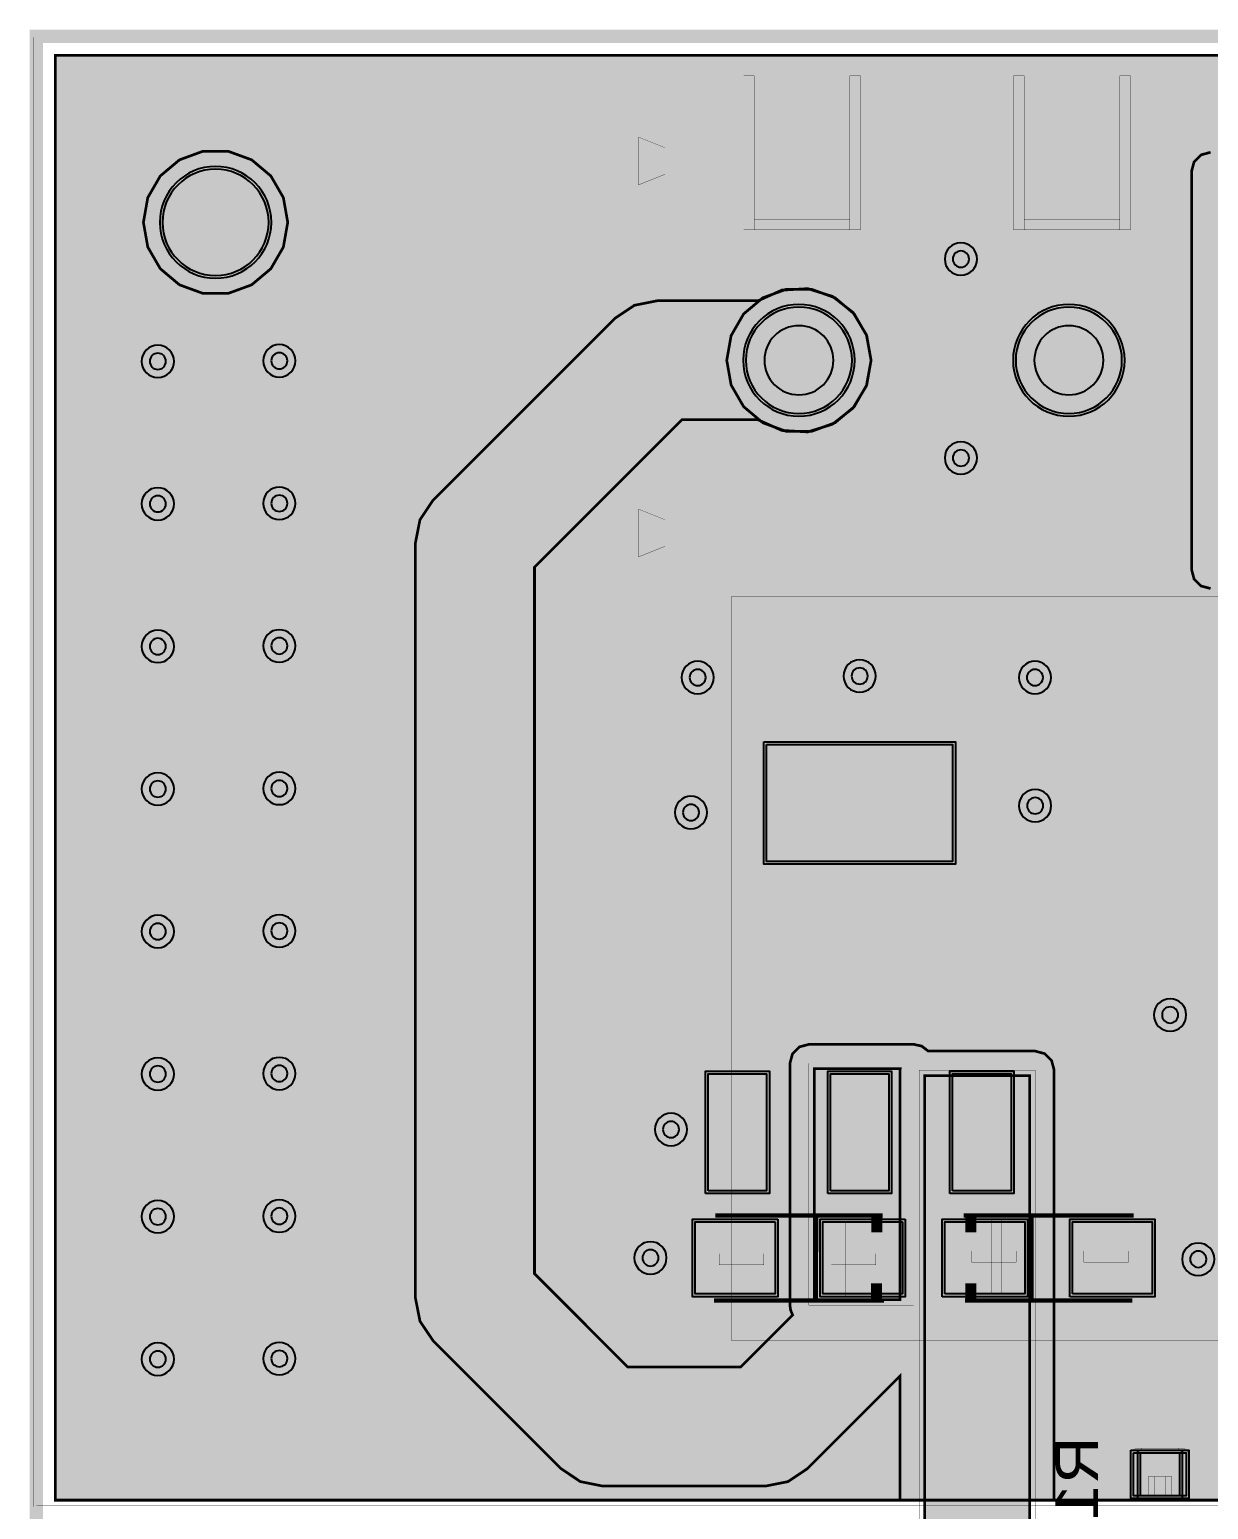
# Model space of a CAD drawing. Header units: millimetres. Extents: x 0 to 40.3, y -58.3 to 0.1.
# Drawn here: x 0 to 22.18, y -27.72 to 0.13 of the extents above; entities that cross this region are included whole.
import ezdxf
from ezdxf.enums import TextEntityAlignment as Align

# ---------------------------------------------------------------- set-up
doc = ezdxf.new("R2010")
doc.units = ezdxf.units.MM
doc.header["$MEASUREMENT"] = 0
for name, color, linetype, true_color in [('Board-Outline-Layer', 7, 'Continuous', 0xff00ff), ('Bottom-Layer', 7, 'Continuous', 0x0000ff), ('Bottom-Paste-Mask-Layer', 7, 'Continuous', 0x800000), ('Bottom-Silkscreen-Layer', 7, 'Continuous', 0x66cc33), ('Bottom-Solder-Mask-Layer', 7, 'Continuous', 0xaa00ff), ('Document-Layer', 7, 'Continuous', 0xffffff), ('Hole-Layer', 7, 'Continuous', 0x222222), ('Multi-Layer', 7, 'Continuous', 0xc0c0c0), ('Top-Layer', 7, 'Continuous', 0xff0000), ('Top-Paste-Mask-Layer', 7, 'Continuous', 0x808080), ('Top-Silkscreen-Layer', 7, 'Continuous', 0xffcc00), ('Top-Solder-Mask-Layer', 7, 'Continuous', 0x800080)]:
    doc.layers.add(name, color=color, linetype=linetype, true_color=true_color)
doc.styles.get("Standard").update_dxf_attribs({"font": 'arial.ttf'})

msp = doc.modelspace()

# ---------------------------------------------------------------- hatches: boundary and pattern name
at = {"layer": 'Bottom-Layer'}
for points in [[(39.769, -0.358), (39.769, -27.546), (0.485, -27.546), (0.485, -0.358)], [(2.142, -3.5), (2.224, -3.965), (2.46, -4.373), (2.821, -4.676), (3.264, -4.838), (3.736, -4.838), (4.179, -4.676), (4.54, -4.373), (4.776, -3.965), (4.858, -3.5), (4.776, -3.035), (4.54, -2.627), (4.179, -2.324), (3.736, -2.162), (3.264, -2.162), (2.821, -2.324), (2.46, -2.627), (2.224, -3.035)], [(2.5, -3.5, 1), (4.5, -3.5, 1)], [(13.12, -6.096), (13.202, -6.561), (13.438, -6.969), (13.799, -7.272), (14.242, -7.434), (14.714, -7.434), (15.157, -7.272), (15.518, -6.969), (15.754, -6.561), (15.836, -6.096), (15.754, -5.632), (15.518, -5.223), (15.157, -4.92), (14.714, -4.759), (14.242, -4.759), (13.799, -4.92), (13.438, -5.223), (13.202, -5.632)], [(13.478, -6.096, 1), (15.478, -6.096, 1)], [(18.558, -6.096, 1), (20.558, -6.096, 1)], [(20.777, -26.656), (21.641, -26.656), (21.641, -27.463), (20.777, -27.463)]]:
    msp.add_hatch(color=256, dxfattribs=at).paths.add_polyline_path(points)
at = {"layer": 'Bottom-Paste-Mask-Layer'}
for points in [[(2.5, -3.5, 1), (4.5, -3.5, 1)], [(13.478, -6.096, 1), (15.478, -6.096, 1)], [(18.558, -6.096, 1), (20.558, -6.096, 1)], [(21.659, -26.618), (21.659, -27.418), (21.609, -27.468), (21.381, -27.468), (21.381, -27.098), (21.051, -27.098), (21.051, -27.468), (20.809, -27.468), (20.759, -27.418), (20.759, -26.618), (20.809, -26.568), (21.609, -26.568)], [(21.659, -26.618), (21.659, -27.418), (21.609, -27.468), (21.381, -27.468), (21.381, -27.098), (21.051, -27.098), (21.051, -27.468), (20.809, -27.468), (20.759, -27.418), (20.759, -26.618), (20.809, -26.568), (21.609, -26.568)]]:
    msp.add_hatch(color=256, dxfattribs=at).paths.add_polyline_path(points)
at = {"layer": 'Bottom-Solder-Mask-Layer'}
for points in [[(2.449, -3.5, 1), (4.551, -3.5, 1)], [(13.427, -6.096, 1), (15.529, -6.096, 1)], [(18.507, -6.096, 1), (20.609, -6.096, 1)], [(13.208, -24.541), (13.208, -10.541), (27.208, -10.541), (27.208, -24.541)], [(20.726, -26.606), (21.692, -26.606), (21.692, -27.514), (20.726, -27.514)]]:
    msp.add_hatch(color=256, dxfattribs=at).paths.add_polyline_path(points)
at = {"layer": 'Document-Layer'}
for points in [[(13.438, -0.741), (13.438, -3.641), (13.638, -3.641), (13.638, -0.741)], [(13.438, -0.741), (13.438, -3.641), (13.638, -3.641), (13.638, -0.741)], [(15.638, -0.741), (15.638, -3.641), (15.438, -3.641), (15.438, -0.741)], [(15.638, -0.741), (15.638, -3.641), (15.438, -3.641), (15.438, -0.741)], [(18.518, -0.741), (18.518, -3.641), (18.718, -3.641), (18.718, -0.741)], [(18.518, -0.741), (18.518, -3.641), (18.718, -3.641), (18.718, -0.741)], [(20.718, -0.741), (20.718, -3.641), (20.518, -3.641), (20.518, -0.741)], [(20.718, -0.741), (20.718, -3.641), (20.518, -3.641), (20.518, -0.741)], [(11.958, -2.596), (11.458, -2.796), (11.458, -1.896), (11.958, -2.096)], [(11.958, -2.596), (11.458, -2.796), (11.458, -1.896), (11.958, -2.096)], [(13.638, -3.641), (15.438, -3.641), (15.438, -3.441), (13.638, -3.441)], [(13.638, -3.641), (15.438, -3.641), (15.438, -3.441), (13.638, -3.441)], [(18.718, -3.641), (20.518, -3.641), (20.518, -3.441), (18.718, -3.441)], [(18.718, -3.641), (20.518, -3.641), (20.518, -3.441), (18.718, -3.441)], [(11.958, -9.596), (11.458, -9.796), (11.458, -8.896), (11.958, -9.096)], [(11.958, -9.596), (11.458, -9.796), (11.458, -8.896), (11.958, -9.096)], [(15.841, -22.174), (16.045, -22.174), (16.045, -22.504), (15.841, -22.504)], [(15.841, -22.174), (16.045, -22.174), (16.045, -22.504), (15.841, -22.504)], [(17.614, -22.174), (17.817, -22.174), (17.817, -22.504), (17.614, -22.504)], [(17.614, -22.174), (17.817, -22.174), (17.817, -22.504), (17.614, -22.504)], [(18.096, -22.263), (18.299, -22.263), (18.299, -23.66), (18.096, -23.66)], [(18.096, -22.263), (18.299, -22.263), (18.299, -23.66), (18.096, -23.66)], [(15.559, -23.711), (15.356, -23.711), (15.356, -22.314), (15.559, -22.314)], [(15.559, -23.711), (15.356, -23.711), (15.356, -22.314), (15.559, -22.314)], [(12.977, -23.117), (12.977, -22.907), (13.817, -22.907), (13.817, -23.117)], [(12.977, -23.117), (12.977, -22.907), (13.817, -22.907), (13.817, -23.117)], [(15.088, -23.117), (15.088, -22.907), (15.928, -22.907), (15.928, -23.117)], [(15.088, -23.117), (15.088, -22.907), (15.928, -22.907), (15.928, -23.117)], [(18.567, -22.857), (18.567, -23.067), (17.727, -23.067), (17.727, -22.857)], [(18.567, -22.857), (18.567, -23.067), (17.727, -23.067), (17.727, -22.857)], [(20.678, -22.857), (20.678, -23.067), (19.838, -23.067), (19.838, -22.857)], [(20.678, -22.857), (20.678, -23.067), (19.838, -23.067), (19.838, -22.857)], [(16.041, -23.8), (15.838, -23.8), (15.838, -23.47), (16.041, -23.47)], [(16.041, -23.8), (15.838, -23.8), (15.838, -23.47), (16.041, -23.47)], [(17.814, -23.8), (17.61, -23.8), (17.61, -23.47), (17.814, -23.47)], [(17.814, -23.8), (17.61, -23.8), (17.61, -23.47), (17.814, -23.47)]]:
    msp.add_hatch(color=256, dxfattribs=at).paths.add_polyline_path(points)
at = {"layer": 'Hole-Layer'}
for points in [[(2.5, -3.5, 1), (4.5, -3.5, 1)], [(13.828, -6.096, 1), (15.128, -6.096, 1)], [(18.908, -6.096, 1), (20.208, -6.096, 1)]]:
    msp.add_hatch(color=256, dxfattribs=at).paths.add_polyline_path(points)
at = {"layer": 'Multi-Layer'}
for points in [[(2.5, -3.5, 1), (4.5, -3.5, 1)], [(2.5, -3.5, 1), (4.5, -3.5, 1)], [(2.5, -3.5, 1), (4.5, -3.5, 1)], [(13.478, -6.096, 1), (15.478, -6.096, 1)], [(13.478, -6.096, 1), (15.478, -6.096, 1)], [(13.478, -6.096, 1), (15.478, -6.096, 1)], [(18.558, -6.096, 1), (20.558, -6.096, 1)], [(18.558, -6.096, 1), (20.558, -6.096, 1)], [(18.558, -6.096, 1), (20.558, -6.096, 1)]]:
    msp.add_hatch(color=256, dxfattribs=at).paths.add_polyline_path(points)
at = {"layer": 'Top-Layer'}
for points in [[(25.423, -27.548), (19.281, -27.548), (19.281, -19.453), (19.233, -19.274), (19.102, -19.143), (18.923, -19.095), (16.911, -19.095), (16.788, -19.001), (16.637, -18.968), (14.667, -18.968), (14.488, -19.016), (14.357, -19.147), (14.309, -19.326), (14.309, -23.876), (14.322, -23.972), (14.36, -24.061), (13.379, -25.042), (11.259, -25.042), (9.502, -23.285), (9.502, -9.989), (12.275, -7.216), (13.71, -7.216), (14.156, -7.416), (14.645, -7.444), (15.111, -7.298), (15.496, -6.996), (15.748, -6.577), (15.836, -6.096), (15.748, -5.615), (15.496, -5.196), (15.111, -4.894), (14.645, -4.748), (14.156, -4.776), (13.71, -4.976), (11.811, -4.976), (11.382, -5.061), (11.019, -5.304), (7.59, -8.733), (7.347, -9.096), (7.262, -9.525), (7.262, -23.749), (7.347, -24.178), (7.59, -24.541), (10.003, -26.954), (10.366, -27.197), (10.795, -27.282), (13.843, -27.282), (14.272, -27.197), (14.635, -26.954), (16.383, -25.206), (16.383, -27.548), (0.485, -27.548), (0.485, -0.358), (39.769, -0.358), (39.769, -27.548), (36.534, -27.548), (36.548, -27.491), (36.553, -27.432), (36.553, -24.959), (36.685, -25.117), (36.883, -25.177), (38.015, -25.177), (38.194, -25.129), (38.326, -24.998), (38.373, -24.819), (38.373, -23.442), (38.284, -23.205), (38.061, -23.086), (38.061, -21.193), (38.015, -20.959), (37.882, -20.76), (36.614, -19.492), (36.415, -19.36), (36.181, -19.313), (34.267, -19.313), (34.267, -2.494), (34.219, -2.315), (34.088, -2.184), (33.909, -2.136), (29.845, -2.136), (29.754, -2.147), (29.669, -2.182), (22.225, -2.182), (22.046, -2.23), (21.915, -2.361), (21.867, -2.54), (21.867, -10.033), (21.915, -10.212), (22.046, -10.343), (22.225, -10.391), (23.264, -10.391), (23.264, -25.781), (23.312, -25.96), (23.443, -26.091), (23.622, -26.139), (25.423, -26.139)], [(2.142, -3.5), (2.224, -3.965), (2.46, -4.373), (2.821, -4.676), (3.264, -4.838), (3.736, -4.838), (4.179, -4.676), (4.54, -4.373), (4.776, -3.965), (4.858, -3.5), (4.776, -3.035), (4.54, -2.627), (4.179, -2.324), (3.736, -2.162), (3.264, -2.162), (2.821, -2.324), (2.46, -2.627), (2.224, -3.035)], [(2.5, -3.5, 1), (4.5, -3.5, 1)], [(13.478, -6.096, 1), (15.478, -6.096, 1)], [(18.558, -6.096, 1), (20.558, -6.096, 1)], [(13.871, -13.327), (17.371, -13.327), (17.371, -15.527), (13.871, -15.527)], [(14.769, -19.428), (16.384, -19.428), (16.383, -19.44), (16.383, -19.453), (16.383, -23.774), (14.769, -23.774)], [(12.771, -21.725), (12.771, -19.525), (13.871, -19.525), (13.871, -21.725)], [(15.071, -21.725), (15.071, -19.525), (16.171, -19.525), (16.171, -21.725)], [(16.842, -19.555), (18.821, -19.555), (18.821, -29.489), (16.842, -29.489)], [(17.371, -21.725), (17.371, -19.525), (18.471, -19.525), (18.471, -21.725)], [(14.028, -22.308), (14.028, -23.666), (12.528, -23.666), (12.528, -22.308)], [(16.428, -22.308), (16.428, -23.666), (14.928, -23.666), (14.928, -22.308)], [(17.227, -23.666), (17.227, -22.308), (18.727, -22.308), (18.727, -23.666)], [(19.627, -23.666), (19.627, -22.308), (21.127, -22.308), (21.127, -23.666)], [(20.904, -26.656), (21.768, -26.656), (21.768, -27.463), (20.904, -27.463)]]:
    msp.add_hatch(color=256, dxfattribs=at).paths.add_polyline_path(points)
at = {"layer": 'Top-Paste-Mask-Layer'}
for points in [[(2.5, -3.5, 1), (4.5, -3.5, 1)], [(13.478, -6.096, 1), (15.478, -6.096, 1)], [(18.558, -6.096, 1), (20.558, -6.096, 1)], [(13.871, -13.327), (17.371, -13.327), (17.371, -15.527), (13.871, -15.527)], [(12.771, -21.725), (12.771, -19.525), (13.871, -19.525), (13.871, -21.725)], [(15.071, -21.725), (15.071, -19.525), (16.171, -19.525), (16.171, -21.725)], [(17.371, -21.725), (17.371, -19.525), (18.471, -19.525), (18.471, -21.725)], [(14.028, -22.308), (14.028, -23.666), (12.528, -23.666), (12.528, -22.308)], [(16.428, -22.308), (16.428, -23.666), (14.928, -23.666), (14.928, -22.308)], [(17.227, -23.666), (17.227, -22.308), (18.727, -22.308), (18.727, -23.666)], [(19.627, -23.666), (19.627, -22.308), (21.127, -22.308), (21.127, -23.666)], [(20.886, -26.618), (20.886, -27.418), (20.936, -27.468), (21.164, -27.468), (21.164, -27.098), (21.494, -27.098), (21.494, -27.468), (21.736, -27.468), (21.786, -27.418), (21.786, -26.618), (21.736, -26.568), (20.936, -26.568)], [(20.886, -26.618), (20.886, -27.418), (20.936, -27.468), (21.164, -27.468), (21.164, -27.098), (21.494, -27.098), (21.494, -27.468), (21.736, -27.468), (21.786, -27.418), (21.786, -26.618), (21.736, -26.568), (20.936, -26.568)]]:
    msp.add_hatch(color=256, dxfattribs=at).paths.add_polyline_path(points)
at = {"layer": 'Top-Solder-Mask-Layer'}
for points in [[(2.449, -3.5, 1), (4.551, -3.5, 1)], [(13.427, -6.096, 1), (15.529, -6.096, 1)], [(18.507, -6.096, 1), (20.609, -6.096, 1)], [(13.82, -13.276), (17.422, -13.276), (17.422, -15.578), (13.82, -15.578)], [(12.72, -21.776), (12.72, -19.474), (13.922, -19.474), (13.922, -21.776)], [(15.02, -21.776), (15.02, -19.474), (16.222, -19.474), (16.222, -21.776)], [(17.32, -21.776), (17.32, -19.474), (18.522, -19.474), (18.522, -21.776)], [(14.079, -22.257), (14.079, -23.717), (12.477, -23.717), (12.477, -22.257)], [(16.479, -22.257), (16.479, -23.717), (14.877, -23.717), (14.877, -22.257)], [(17.176, -23.717), (17.176, -22.257), (18.778, -22.257), (18.778, -23.717)], [(19.576, -23.717), (19.576, -22.257), (21.178, -22.257), (21.178, -23.717)], [(20.853, -26.606), (21.819, -26.606), (21.819, -27.514), (20.853, -27.514)]]:
    msp.add_hatch(color=256, dxfattribs=at).paths.add_polyline_path(points)

# ---------------------------------------------------------------- linework, layer by layer
at = {"layer": 'Board-Outline-Layer', "const_width": 0.254}
msp.add_lwpolyline([(0.127, -50), (0.127, 0), (40.127, 0), (40.127, -50)], close=True, dxfattribs=at)
at = {"layer": 'Bottom-Layer'}
for points, const_width in [([(0.066, -27.668), (0.066, -0.018), (40.066, -0.018), (40.066, -27.668)], 0.00508), ([(39.769, -0.358), (39.769, -27.546), (0.485, -27.546), (0.485, -0.358)], 0.0508), ([(2.142, -3.5), (2.224, -3.965), (2.46, -4.373), (2.821, -4.676), (3.264, -4.838), (3.736, -4.838), (4.179, -4.676), (4.54, -4.373), (4.776, -3.965), (4.858, -3.5), (4.776, -3.035), (4.54, -2.627), (4.179, -2.324), (3.736, -2.162), (3.264, -2.162), (2.821, -2.324), (2.46, -2.627), (2.224, -3.035)], 0.0508), ([(13.12, -6.096), (13.202, -6.561), (13.438, -6.969), (13.799, -7.272), (14.242, -7.434), (14.714, -7.434), (15.157, -7.272), (15.518, -6.969), (15.754, -6.561), (15.836, -6.096), (15.754, -5.632), (15.518, -5.223), (15.157, -4.92), (14.714, -4.759), (14.242, -4.759), (13.799, -4.92), (13.438, -5.223), (13.202, -5.632)], 0.0508)]:
    msp.add_lwpolyline(points, close=True, dxfattribs=dict(at, const_width=const_width))
for points in [[(2.5, -3.5, 1), (4.5, -3.5), (4.5, -3.5, 1), (2.5, -3.5)], [(13.478, -6.096, 1), (15.478, -6.096), (15.478, -6.096, 1), (13.478, -6.096)], [(18.558, -6.096, 1), (20.558, -6.096), (20.558, -6.096, 1), (18.558, -6.096)]]:
    msp.add_lwpolyline(points, format="xyb", dxfattribs=at)
msp.add_lwpolyline([(20.777, -26.656), (21.641, -26.656), (21.641, -27.463), (20.777, -27.463)], close=True, dxfattribs=at)
at = {"layer": 'Bottom-Paste-Mask-Layer'}
for points in [[(2.5, -3.5, 1), (4.5, -3.5), (4.5, -3.5, 1), (2.5, -3.5)], [(13.478, -6.096, 1), (15.478, -6.096), (15.478, -6.096, 1), (13.478, -6.096)], [(18.558, -6.096, 1), (20.558, -6.096), (20.558, -6.096, 1), (18.558, -6.096)]]:
    msp.add_lwpolyline(points, format="xyb", dxfattribs=at)
at = {"layer": 'Bottom-Paste-Mask-Layer', "const_width": 0.00508}
msp.add_lwpolyline([(21.659, -26.618), (21.659, -27.418), (21.609, -27.468), (21.381, -27.468), (21.381, -27.098), (21.051, -27.098), (21.051, -27.468), (20.809, -27.468), (20.759, -27.418), (20.759, -26.618), (20.809, -26.568), (21.609, -26.568)], close=True, dxfattribs=at)
msp.add_lwpolyline([(21.659, -26.618), (21.659, -27.418), (21.609, -27.468), (21.381, -27.468), (21.381, -27.098), (21.051, -27.098), (21.051, -27.468), (20.809, -27.468), (20.759, -27.418), (20.759, -26.618), (20.809, -26.568), (21.609, -26.568)], close=True, dxfattribs=at)
at = {"layer": 'Bottom-Silkscreen-Layer', "const_width": 0.152}
for points in [[(21.87, -26.428), (20.548, -26.428)], [(20.548, -26.428), (20.548, -27.387)], [(21.87, -26.428), (20.548, -26.428)], [(20.548, -26.428), (20.548, -27.387)], [(21.87, -27.387), (21.87, -26.428)], [(21.87, -27.387), (21.87, -26.428)]]:
    msp.add_lwpolyline(points, dxfattribs=at)
at = {"layer": 'Bottom-Solder-Mask-Layer'}
for points in [[(2.449, -3.5, 1), (4.551, -3.5, 1)], [(13.427, -6.096, 1), (15.529, -6.096, 1)]]:
    msp.add_lwpolyline(points, format="xyb", close=True, dxfattribs=at)
msp.add_lwpolyline([(18.507, -6.096, 1), (20.609, -6.096), (20.609, -6.096, 1), (18.507, -6.096)], format="xyb", dxfattribs=at)
at = {"layer": 'Bottom-Solder-Mask-Layer', "const_width": 0.00508}
msp.add_lwpolyline([(13.208, -24.541), (13.208, -10.541), (27.208, -10.541), (27.208, -24.541)], close=True, dxfattribs=at)
at = {"layer": 'Bottom-Solder-Mask-Layer'}
msp.add_lwpolyline([(20.726, -26.606), (21.692, -26.606), (21.692, -27.514), (20.726, -27.514)], close=True, dxfattribs=at)
at = {"layer": 'Document-Layer', "const_width": 0.00508}
for points in [[(13.438, -0.741), (13.438, -3.641), (13.638, -3.641), (13.638, -0.741)], [(13.438, -0.741), (13.438, -3.641), (13.638, -3.641), (13.638, -0.741)], [(15.638, -0.741), (15.638, -3.641), (15.438, -3.641), (15.438, -0.741)], [(15.638, -0.741), (15.638, -3.641), (15.438, -3.641), (15.438, -0.741)], [(18.518, -0.741), (18.518, -3.641), (18.718, -3.641), (18.718, -0.741)], [(18.518, -0.741), (18.518, -3.641), (18.718, -3.641), (18.718, -0.741)], [(20.718, -0.741), (20.718, -3.641), (20.518, -3.641), (20.518, -0.741)], [(20.718, -0.741), (20.718, -3.641), (20.518, -3.641), (20.518, -0.741)], [(11.958, -2.596), (11.458, -2.796), (11.458, -1.896), (11.958, -2.096)], [(11.958, -2.596), (11.458, -2.796), (11.458, -1.896), (11.958, -2.096)], [(13.638, -3.641), (15.438, -3.641), (15.438, -3.441), (13.638, -3.441)], [(13.638, -3.641), (15.438, -3.641), (15.438, -3.441), (13.638, -3.441)], [(18.718, -3.641), (20.518, -3.641), (20.518, -3.441), (18.718, -3.441)], [(18.718, -3.641), (20.518, -3.641), (20.518, -3.441), (18.718, -3.441)], [(11.958, -9.596), (11.458, -9.796), (11.458, -8.896), (11.958, -9.096)], [(11.958, -9.596), (11.458, -9.796), (11.458, -8.896), (11.958, -9.096)], [(15.841, -22.174), (16.045, -22.174), (16.045, -22.504), (15.841, -22.504)], [(15.841, -22.174), (16.045, -22.174), (16.045, -22.504), (15.841, -22.504)], [(17.614, -22.174), (17.817, -22.174), (17.817, -22.504), (17.614, -22.504)], [(17.614, -22.174), (17.817, -22.174), (17.817, -22.504), (17.614, -22.504)], [(18.096, -22.263), (18.299, -22.263), (18.299, -23.66), (18.096, -23.66)], [(18.096, -22.263), (18.299, -22.263), (18.299, -23.66), (18.096, -23.66)], [(15.559, -23.711), (15.356, -23.711), (15.356, -22.314), (15.559, -22.314)], [(15.559, -23.711), (15.356, -23.711), (15.356, -22.314), (15.559, -22.314)], [(12.977, -23.117), (12.977, -22.907), (13.817, -22.907), (13.817, -23.117)], [(12.977, -23.117), (12.977, -22.907), (13.817, -22.907), (13.817, -23.117)], [(15.088, -23.117), (15.088, -22.907), (15.928, -22.907), (15.928, -23.117)], [(15.088, -23.117), (15.088, -22.907), (15.928, -22.907), (15.928, -23.117)], [(18.567, -22.857), (18.567, -23.067), (17.727, -23.067), (17.727, -22.857)], [(18.567, -22.857), (18.567, -23.067), (17.727, -23.067), (17.727, -22.857)], [(20.678, -22.857), (20.678, -23.067), (19.838, -23.067), (19.838, -22.857)], [(20.678, -22.857), (20.678, -23.067), (19.838, -23.067), (19.838, -22.857)], [(16.041, -23.8), (15.838, -23.8), (15.838, -23.47), (16.041, -23.47)], [(16.041, -23.8), (15.838, -23.8), (15.838, -23.47), (16.041, -23.47)], [(17.814, -23.8), (17.61, -23.8), (17.61, -23.47), (17.814, -23.47)], [(17.814, -23.8), (17.61, -23.8), (17.61, -23.47), (17.814, -23.47)]]:
    msp.add_lwpolyline(points, close=True, dxfattribs=at)
at = {"layer": 'Document-Layer', "const_width": 0.254}
msp.add_lwpolyline([(13.208, -21.209, 1), (13.462, -21.209, 1)], format="xyb", close=True, dxfattribs=at)
msp.add_lwpolyline([(13.208, -21.209, 1), (13.462, -21.209, 1)], format="xyb", close=True, dxfattribs=at)
at = {"layer": 'Hole-Layer'}
for points in [[(2.5, -3.5, 1), (4.5, -3.5), (4.5, -3.5, 1), (2.5, -3.5)], [(12.421, -12.065, 1), (12.726, -12.065), (12.726, -12.065, 1), (12.421, -12.065)], [(15.469, -12.037, 1), (15.774, -12.037), (15.774, -12.037, 1), (15.469, -12.037)], [(12.294, -14.605, 1), (12.599, -14.605), (12.599, -14.605, 1), (12.294, -14.605)], [(11.919, -20.57, 1), (12.224, -20.57), (12.224, -20.57, 1), (11.919, -20.57)], [(11.532, -22.987, 1), (11.837, -22.987), (11.837, -22.987, 1), (11.532, -22.987)]]:
    msp.add_lwpolyline(points, format="xyb", dxfattribs=at)
for points in [[(17.374, -4.191, 1), (17.679, -4.191, 1)], [(13.828, -6.096, 1), (15.128, -6.096, 1)], [(18.908, -6.096, 1), (20.208, -6.096, 1)], [(2.261, -6.116, 1), (2.566, -6.116, 1)], [(4.547, -6.106, 1), (4.852, -6.106, 1)], [(17.374, -7.934, 1), (17.679, -7.934, 1)], [(2.261, -8.798, 1), (2.566, -8.798, 1)], [(4.547, -8.788, 1), (4.852, -8.788, 1)], [(2.261, -11.48, 1), (2.566, -11.48, 1)], [(4.547, -11.471, 1), (4.852, -11.471, 1)], [(18.767, -12.065, 1), (19.072, -12.065, 1)], [(2.261, -14.163, 1), (2.566, -14.163, 1)], [(4.547, -14.153, 1), (4.852, -14.153, 1)], [(18.771, -14.478, 1), (19.076, -14.478, 1)], [(2.261, -16.845, 1), (2.566, -16.845, 1)], [(4.547, -16.835, 1), (4.852, -16.835, 1)], [(21.311, -18.415, 1), (21.616, -18.415, 1)], [(2.261, -19.527, 1), (2.566, -19.527, 1)], [(4.547, -19.518, 1), (4.852, -19.518, 1)], [(2.261, -22.21, 1), (2.566, -22.21, 1)], [(4.547, -22.2, 1), (4.852, -22.2, 1)], [(21.841, -23.012, 1), (22.146, -23.012, 1)], [(2.261, -24.892, 1), (2.566, -24.892, 1)], [(4.547, -24.882, 1), (4.852, -24.882, 1)]]:
    msp.add_lwpolyline(points, format="xyb", close=True, dxfattribs=at)
at = {"layer": 'Multi-Layer'}
for points in [[(2.5, -3.5, 1), (4.5, -3.5), (4.5, -3.5, 1), (2.5, -3.5)], [(2.5, -3.5, 1), (4.5, -3.5), (4.5, -3.5, 1), (2.5, -3.5)], [(2.5, -3.5, 1), (4.5, -3.5), (4.5, -3.5, 1), (2.5, -3.5)], [(17.221, -4.191, 1), (17.831, -4.191), (17.831, -4.191, 1), (17.221, -4.191)], [(13.478, -6.096, 1), (15.478, -6.096), (15.478, -6.096, 1), (13.478, -6.096)], [(13.478, -6.096, 1), (15.478, -6.096), (15.478, -6.096, 1), (13.478, -6.096)], [(13.478, -6.096, 1), (15.478, -6.096), (15.478, -6.096, 1), (13.478, -6.096)], [(18.558, -6.096, 1), (20.558, -6.096), (20.558, -6.096, 1), (18.558, -6.096)], [(18.558, -6.096, 1), (20.558, -6.096), (20.558, -6.096, 1), (18.558, -6.096)], [(18.558, -6.096, 1), (20.558, -6.096), (20.558, -6.096, 1), (18.558, -6.096)], [(2.108, -6.116, 1), (2.718, -6.116), (2.718, -6.116, 1), (2.108, -6.116)], [(17.221, -7.934, 1), (17.831, -7.934), (17.831, -7.934, 1), (17.221, -7.934)], [(2.108, -8.798, 1), (2.718, -8.798), (2.718, -8.798, 1), (2.108, -8.798)], [(2.108, -11.48, 1), (2.718, -11.48), (2.718, -11.48, 1), (2.108, -11.48)], [(12.268, -12.065, 1), (12.878, -12.065), (12.878, -12.065, 1), (12.268, -12.065)], [(15.316, -12.037, 1), (15.926, -12.037), (15.926, -12.037, 1), (15.316, -12.037)], [(18.615, -12.065, 1), (19.225, -12.065), (19.225, -12.065, 1), (18.615, -12.065)], [(2.108, -14.163, 1), (2.718, -14.163), (2.718, -14.163, 1), (2.108, -14.163)], [(18.618, -14.478, 1), (19.228, -14.478), (19.228, -14.478, 1), (18.618, -14.478)], [(12.141, -14.605, 1), (12.751, -14.605), (12.751, -14.605, 1), (12.141, -14.605)], [(2.108, -16.845, 1), (2.718, -16.845), (2.718, -16.845, 1), (2.108, -16.845)], [(21.158, -18.415, 1), (21.768, -18.415), (21.768, -18.415, 1), (21.158, -18.415)], [(2.108, -19.527, 1), (2.718, -19.527), (2.718, -19.527, 1), (2.108, -19.527)], [(11.766, -20.57, 1), (12.376, -20.57), (12.376, -20.57, 1), (11.766, -20.57)], [(2.108, -22.21, 1), (2.718, -22.21), (2.718, -22.21, 1), (2.108, -22.21)], [(11.379, -22.987, 1), (11.989, -22.987), (11.989, -22.987, 1), (11.379, -22.987)], [(21.688, -23.012, 1), (22.298, -23.012), (22.298, -23.012, 1), (21.688, -23.012)], [(2.108, -24.892, 1), (2.718, -24.892), (2.718, -24.892, 1), (2.108, -24.892)]]:
    msp.add_lwpolyline(points, format="xyb", dxfattribs=at)
for points in [[(4.394, -6.106, 1), (5.004, -6.106, 1)], [(4.394, -8.788, 1), (5.004, -8.788, 1)], [(4.394, -11.471, 1), (5.004, -11.471, 1)], [(4.394, -14.153, 1), (5.004, -14.153, 1)], [(4.394, -16.835, 1), (5.004, -16.835, 1)], [(4.394, -19.518, 1), (5.004, -19.518, 1)], [(4.394, -22.2, 1), (5.004, -22.2, 1)], [(4.394, -24.882, 1), (5.004, -24.882, 1)]]:
    msp.add_lwpolyline(points, format="xyb", close=True, dxfattribs=at)
at = {"layer": 'Top-Layer'}
for points, const_width in [([(0.127, -27.65), (0.127, 0), (40.127, 0), (40.127, -27.65)], 0.00508), ([(2.142, -3.5), (2.224, -3.965), (2.46, -4.373), (2.821, -4.676), (3.264, -4.838), (3.736, -4.838), (4.179, -4.676), (4.54, -4.373), (4.776, -3.965), (4.858, -3.5), (4.776, -3.035), (4.54, -2.627), (4.179, -2.324), (3.736, -2.162), (3.264, -2.162), (2.821, -2.324), (2.46, -2.627), (2.224, -3.035)], 0.0508), ([(14.667, -23.876), (14.667, -19.326), (16.637, -19.326), (16.637, -23.876)], 0.00508), ([(14.769, -19.428), (16.384, -19.428), (16.383, -19.44), (16.383, -19.453), (16.383, -23.774), (14.769, -23.774)], 0.0508), ([(16.741, -29.591), (16.741, -19.453), (18.923, -19.453), (18.923, -29.591)], 0.00508), ([(16.842, -19.555), (18.821, -19.555), (18.821, -29.489), (16.842, -29.489)], 0.0508)]:
    msp.add_lwpolyline(points, close=True, dxfattribs=dict(at, const_width=const_width))
for points, const_width in [([(25.423, -27.548), (19.281, -27.548), (19.281, -19.453), (19.233, -19.274), (19.102, -19.143), (18.923, -19.095), (16.911, -19.095), (16.788, -19.001), (16.637, -18.968), (14.667, -18.968), (14.488, -19.016), (14.357, -19.147), (14.309, -19.326), (14.309, -23.876), (14.322, -23.972), (14.36, -24.061), (13.379, -25.042), (11.259, -25.042), (9.502, -23.285), (9.502, -9.989), (12.275, -7.216), (13.71, -7.216), (14.156, -7.416), (14.645, -7.444), (15.111, -7.298), (15.496, -6.996), (15.748, -6.577), (15.836, -6.096), (15.748, -5.615), (15.496, -5.196), (15.111, -4.894), (14.645, -4.748), (14.156, -4.776), (13.71, -4.976), (11.811, -4.976), (11.382, -5.061), (11.019, -5.304), (7.59, -8.733), (7.347, -9.096), (7.262, -9.525), (7.262, -23.749), (7.347, -24.178), (7.59, -24.541), (10.003, -26.954), (10.366, -27.197), (10.795, -27.282), (13.843, -27.282), (14.272, -27.197), (14.635, -26.954), (16.383, -25.206), (16.383, -27.548), (0.485, -27.548), (0.485, -0.358), (39.769, -0.358)], 0.0508), ([(22.225, -2.182), (22.046, -2.23), (21.915, -2.361), (21.867, -2.54), (21.867, -10.033), (21.915, -10.212), (22.046, -10.343), (22.225, -10.391)], 0.0508), ([(8.382, -9.525), (11.811, -6.096)], 1.524), ([(11.811, -6.096), (14.478, -6.096)], 1.524), ([(8.382, -23.749), (8.382, -9.525)], 1.524), ([(15.678, -22.987), (15.678, -24.327)], 1.524), ([(10.795, -26.162), (8.382, -23.749)], 1.524), ([(15.678, -24.327), (13.843, -26.162)], 1.524), ([(13.843, -26.162), (10.795, -26.162)], 1.524)]:
    msp.add_lwpolyline(points, dxfattribs=dict(at, const_width=const_width))
for points in [[(2.5, -3.5, 1), (4.5, -3.5), (4.5, -3.5, 1), (2.5, -3.5)], [(13.478, -6.096, 1), (15.478, -6.096), (15.478, -6.096, 1), (13.478, -6.096)], [(18.558, -6.096, 1), (20.558, -6.096), (20.558, -6.096, 1), (18.558, -6.096)]]:
    msp.add_lwpolyline(points, format="xyb", dxfattribs=at)
for points in [[(13.871, -13.327), (17.371, -13.327), (17.371, -15.527), (13.871, -15.527)], [(12.771, -21.725), (12.771, -19.525), (13.871, -19.525), (13.871, -21.725)], [(15.071, -21.725), (15.071, -19.525), (16.171, -19.525), (16.171, -21.725)], [(17.371, -21.725), (17.371, -19.525), (18.471, -19.525), (18.471, -21.725)], [(14.028, -22.308), (14.028, -23.666), (12.528, -23.666), (12.528, -22.308)], [(16.428, -22.308), (16.428, -23.666), (14.928, -23.666), (14.928, -22.308)], [(17.227, -23.666), (17.227, -22.308), (18.727, -22.308), (18.727, -23.666)], [(19.627, -23.666), (19.627, -22.308), (21.127, -22.308), (21.127, -23.666)], [(20.904, -26.656), (21.768, -26.656), (21.768, -27.463), (20.904, -27.463)]]:
    msp.add_lwpolyline(points, close=True, dxfattribs=at)
at = {"layer": 'Top-Paste-Mask-Layer'}
for points in [[(2.5, -3.5, 1), (4.5, -3.5), (4.5, -3.5, 1), (2.5, -3.5)], [(13.478, -6.096, 1), (15.478, -6.096), (15.478, -6.096, 1), (13.478, -6.096)], [(18.558, -6.096, 1), (20.558, -6.096), (20.558, -6.096, 1), (18.558, -6.096)]]:
    msp.add_lwpolyline(points, format="xyb", dxfattribs=at)
for points in [[(13.871, -13.327), (17.371, -13.327), (17.371, -15.527), (13.871, -15.527)], [(12.771, -21.725), (12.771, -19.525), (13.871, -19.525), (13.871, -21.725)], [(15.071, -21.725), (15.071, -19.525), (16.171, -19.525), (16.171, -21.725)], [(17.371, -21.725), (17.371, -19.525), (18.471, -19.525), (18.471, -21.725)], [(14.028, -22.308), (14.028, -23.666), (12.528, -23.666), (12.528, -22.308)], [(16.428, -22.308), (16.428, -23.666), (14.928, -23.666), (14.928, -22.308)], [(17.227, -23.666), (17.227, -22.308), (18.727, -22.308), (18.727, -23.666)], [(19.627, -23.666), (19.627, -22.308), (21.127, -22.308), (21.127, -23.666)]]:
    msp.add_lwpolyline(points, close=True, dxfattribs=at)
at = {"layer": 'Top-Paste-Mask-Layer', "const_width": 0.00508}
msp.add_lwpolyline([(20.886, -26.618), (20.886, -27.418), (20.936, -27.468), (21.164, -27.468), (21.164, -27.098), (21.494, -27.098), (21.494, -27.468), (21.736, -27.468), (21.786, -27.418), (21.786, -26.618), (21.736, -26.568), (20.936, -26.568)], close=True, dxfattribs=at)
msp.add_lwpolyline([(20.886, -26.618), (20.886, -27.418), (20.936, -27.468), (21.164, -27.468), (21.164, -27.098), (21.494, -27.098), (21.494, -27.468), (21.736, -27.468), (21.786, -27.418), (21.786, -26.618), (21.736, -26.568), (20.936, -26.568)], close=True, dxfattribs=at)
at = {"layer": 'Top-Silkscreen-Layer'}
for points, const_width in [([(11.912, -0.574), (11.912, -10.574)], 0.254), ([(11.912, -0.574), (11.912, -10.574)], 0.254), ([(11.912, -0.596), (27.152, -0.596)], 0.254), ([(11.912, -0.596), (27.152, -0.596)], 0.254), ([(13.524, -0.596), (13.524, -3.566)], 0.254), ([(13.524, -0.596), (13.524, -3.566)], 0.254), ([(15.586, -3.566), (15.586, -0.596)], 0.254), ([(15.586, -3.566), (15.586, -0.596)], 0.254), ([(18.658, -0.596), (18.658, -3.566)], 0.254), ([(18.658, -0.596), (18.658, -3.566)], 0.254), ([(20.72, -3.566), (20.72, -0.596)], 0.254), ([(20.72, -3.566), (20.72, -0.596)], 0.254), ([(11.894, -1.565), (27.134, -1.565)], 0.254), ([(11.894, -1.565), (27.134, -1.565)], 0.254), ([(3.5, -3.413), (2.23, -2.143), (2.23, -2.128)], 0.152), ([(3.5, -3.413), (2.23, -2.143), (2.23, -2.128)], 0.152), ([(3.5, -3.5), (4.821, -2.179), (4.872, -2.179)], 0.152), ([(3.5, -3.5), (4.821, -2.179), (4.872, -2.179)], 0.152), ([(3.5, -3.5), (2.179, -4.821), (2.128, -4.821)], 0.152), ([(3.5, -3.5), (2.179, -4.821), (2.128, -4.821)], 0.152), ([(3.5, -3.5), (4.857, -4.857)], 0.152), ([(3.5, -3.5), (4.857, -4.857)], 0.152), ([(13.524, -3.566), (15.586, -3.566)], 0.254), ([(13.524, -3.566), (15.586, -3.566)], 0.254), ([(18.658, -3.566), (20.72, -3.566)], 0.254), ([(18.658, -3.566), (20.72, -3.566)], 0.254), ([(11.958, -9.196), (27.198, -9.196)], 0.254), ([(11.958, -9.196), (27.198, -9.196)], 0.254), ([(11.912, -10.596), (27.152, -10.596)], 0.254), ([(11.912, -10.596), (27.152, -10.596)], 0.254), ([(12.071, -15.726), (12.071, -19.326)], 0.254), ([(12.071, -15.726), (19.171, -15.726)], 0.254), ([(12.071, -15.726), (12.071, -19.326)], 0.254), ([(12.071, -15.726), (19.171, -15.726)], 0.254), ([(19.171, -15.726), (19.171, -19.326)], 0.254), ([(19.171, -15.726), (19.171, -19.326)], 0.254), ([(12.071, -19.326), (19.171, -19.326)], 0.254), ([(12.071, -19.326), (19.171, -19.326)], 0.254), ([(16.053, -22.187), (12.903, -22.187)], 0.08), ([(16.053, -22.187), (12.903, -22.187)], 0.08), ([(14.802, -22.187), (14.798, -23.787)], 0.08), ([(14.802, -22.187), (14.798, -23.787)], 0.08), ([(17.577, -22.187), (20.777, -22.187)], 0.08), ([(17.577, -22.187), (20.777, -22.187)], 0.08), ([(18.854, -23.787), (18.857, -22.187)], 0.08), ([(18.854, -23.787), (18.857, -22.187)], 0.08), ([(16.078, -23.787), (12.878, -23.787)], 0.08), ([(16.078, -23.787), (12.878, -23.787)], 0.08), ([(17.602, -23.787), (20.752, -23.787)], 0.08), ([(17.602, -23.787), (20.752, -23.787)], 0.08), ([(20.675, -27.387), (20.675, -26.428)], 0.152), ([(20.675, -26.428), (21.997, -26.428)], 0.152), ([(20.675, -27.387), (20.675, -26.428)], 0.152), ([(20.675, -26.428), (21.997, -26.428)], 0.152), ([(21.997, -26.428), (21.997, -27.387)], 0.152), ([(21.997, -26.428), (21.997, -27.387)], 0.152)]:
    msp.add_lwpolyline(points, dxfattribs=dict(at, const_width=const_width))
at = {"layer": 'Top-Silkscreen-Layer', "const_width": 0.152}
msp.add_lwpolyline([(1.6, -3.5, 1), (5.4, -3.5), (5.4, -3.5, 1), (1.6, -3.5)], format="xyb", dxfattribs=at)
msp.add_lwpolyline([(1.6, -3.5, 1), (5.4, -3.5), (5.4, -3.5, 1), (1.6, -3.5)], format="xyb", dxfattribs=at)
at = {"layer": 'Top-Solder-Mask-Layer'}
for points in [[(2.449, -3.5, 1), (4.551, -3.5, 1)], [(13.427, -6.096, 1), (15.529, -6.096, 1)]]:
    msp.add_lwpolyline(points, format="xyb", close=True, dxfattribs=at)
msp.add_lwpolyline([(18.507, -6.096, 1), (20.609, -6.096), (20.609, -6.096, 1), (18.507, -6.096)], format="xyb", dxfattribs=at)
for points in [[(13.82, -13.276), (17.422, -13.276), (17.422, -15.578), (13.82, -15.578)], [(12.72, -21.776), (12.72, -19.474), (13.922, -19.474), (13.922, -21.776)], [(15.02, -21.776), (15.02, -19.474), (16.222, -19.474), (16.222, -21.776)], [(17.32, -21.776), (17.32, -19.474), (18.522, -19.474), (18.522, -21.776)], [(14.079, -22.257), (14.079, -23.717), (12.477, -23.717), (12.477, -22.257)], [(16.479, -22.257), (16.479, -23.717), (14.877, -23.717), (14.877, -22.257)], [(17.176, -23.717), (17.176, -22.257), (18.778, -22.257), (18.778, -23.717)], [(19.576, -23.717), (19.576, -22.257), (21.178, -22.257), (21.178, -23.717)], [(20.853, -26.606), (21.819, -26.606), (21.819, -27.514), (20.853, -27.514)]]:
    msp.add_lwpolyline(points, close=True, dxfattribs=at)

# ---------------------------------------------------------------- texts
at = {"layer": 'Bottom-Silkscreen-Layer', "text_generation_flag": 2, "width": 1.1}
msp.add_text('R14', height=0.8001, rotation=90, dxfattribs=at).set_placement((20.345, -26.352), align=Align.BOTTOM_LEFT)

doc.saveas('drawing.dxf')
